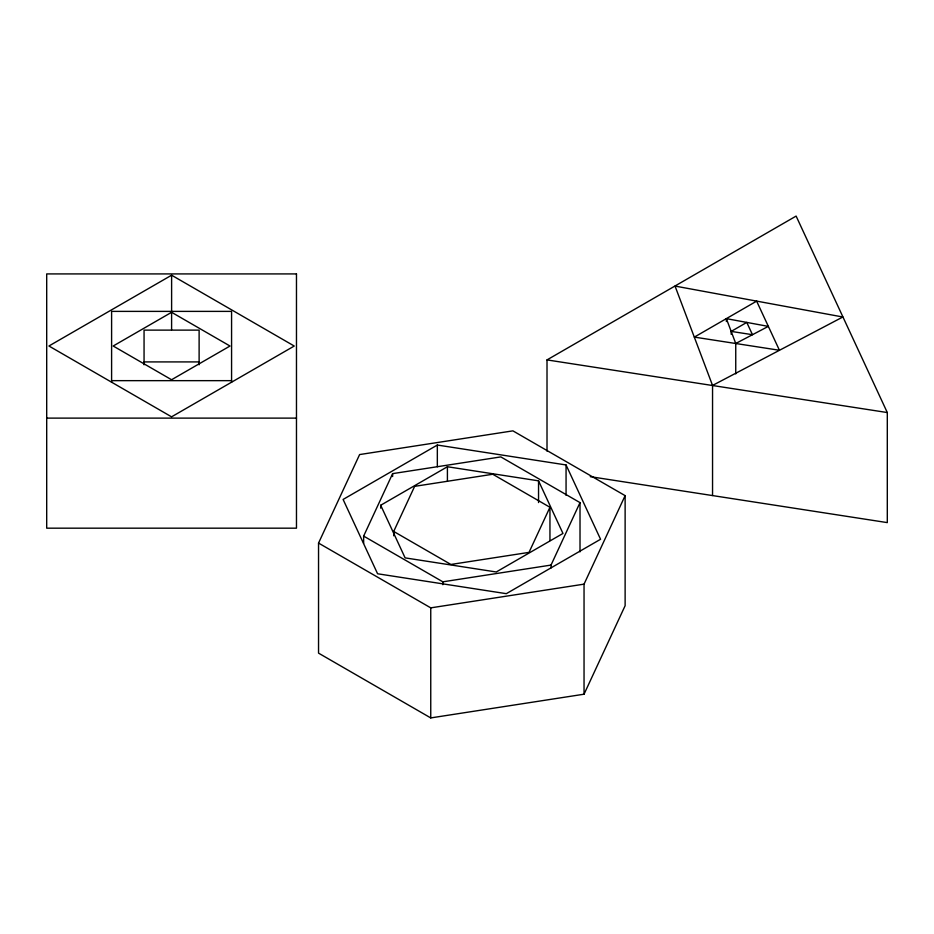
<?xml version="1.0" encoding="UTF-8"?>
<svg xmlns="http://www.w3.org/2000/svg" width="934" height="934" viewBox="0 0 934 934"><rect width="100%" height="100%" fill="white"/><g stroke="black" fill="none" stroke-linecap="round" stroke-linejoin="round"><path stroke-width="1.4" d="M318.541 543.074L359.613 454.566L512.906 430.854L625.126 495.639L625.126 605.711L584.042 694.207L430.749 717.919L318.541 653.135L318.541 543.074L430.749 607.859L584.042 584.147L625.126 495.639M363.641 543.331L363.641 536.093L392.63 473.631L500.822 456.901L580.014 502.62L580.014 551.854M393.704 535.789L393.704 531.446L414.638 486.345L492.767 474.25L549.951 507.279L549.951 540.576M549.951 507.279L529.018 552.379L450.9 564.463L393.704 531.446M551.025 567.977L551.025 565.082L580.014 502.62M171.611 275.203L48.93 346L171.564 416.833L294.245 346.035L171.611 275.203L171.611 311.407M171.599 312.295L113.177 346.012L171.576 379.741L229.998 346.024L171.599 312.295L171.599 329.667M547.009 451.134L547.009 359.905L796.118 216.081L887.3 412.548L887.3 522.608L590.265 476.655M437.334 445.039L343.105 499.445L377.593 573.768L506.321 593.674L600.562 539.268L566.062 464.957L437.334 445.039L437.334 466.767M380.687 505.259L447.409 466.743L538.544 480.835L562.968 533.454L496.246 571.982L405.111 557.878L380.687 505.259L380.687 508.154M731.194 331.407L746.768 322.417L752.465 334.699L731.194 331.407L731.194 334.302M735.747 373.904L735.747 343.49L768.32 326.386L726.36 318.646L726.36 321.541M712.549 385.438L842.842 317L675.037 286.073L712.549 385.438L712.549 495.499M363.641 536.093L442.844 581.824L551.025 565.082M144.058 361.913L199.117 361.913M111.601 380.652L231.574 380.652M46.7 418.117L296.475 418.117M547.009 359.905L887.3 412.548M726.36 318.646L735.747 343.49M584.042 584.147L584.042 694.207M566.062 464.957L566.062 495.359M538.544 480.835L538.544 502.562M447.409 466.743L447.409 481.22M442.844 581.824L442.844 584.719M430.749 607.859L430.749 717.919M392.63 473.631L392.63 476.527M231.574 382.345L231.574 311.384L111.601 311.384L111.601 382.345M199.117 364.809L199.117 330.122L144.058 330.122L144.058 364.809M756.633 301.145L694.359 337.104L779.435 350.262L756.633 301.145M296.475 273.919L46.7 273.919L46.7 528.177L296.475 528.177L296.475 273.919"/></g></svg>
